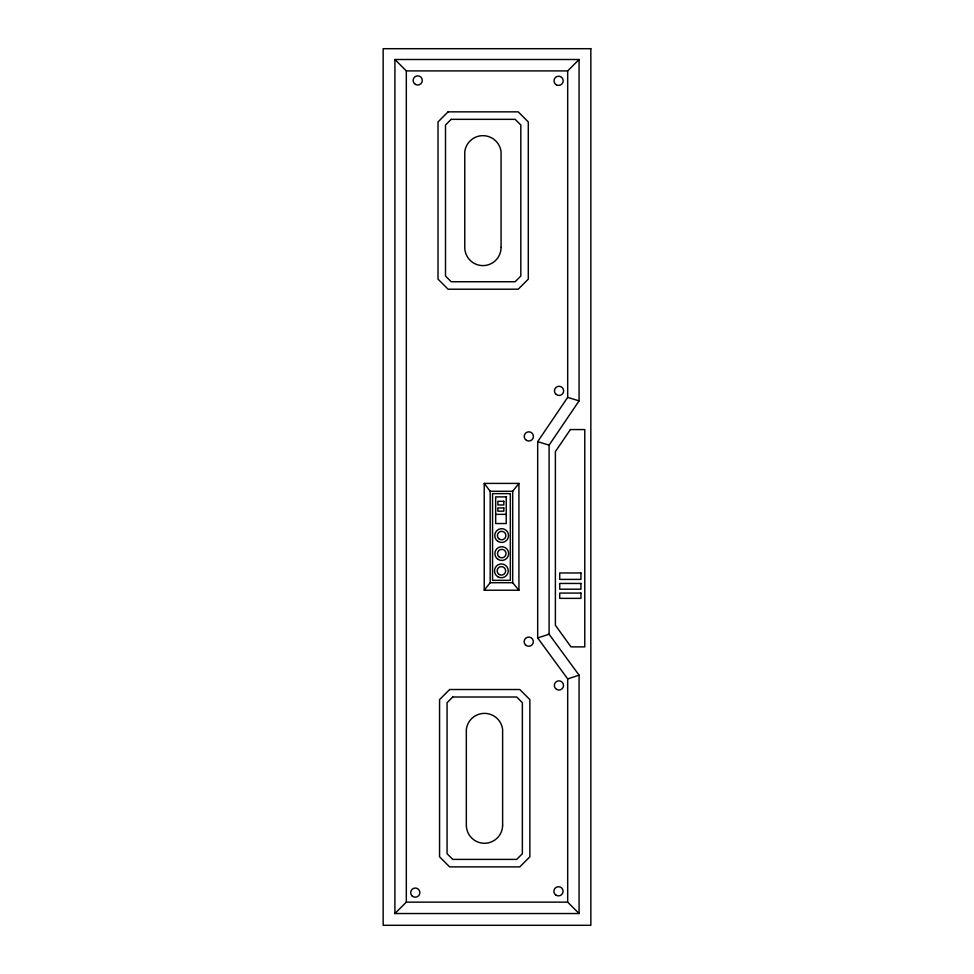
<?xml version="1.0" encoding="UTF-8"?>
<svg xmlns="http://www.w3.org/2000/svg" width="974" height="974" viewBox="0 0 974 974"><rect width="100%" height="100%" fill="white"/><g stroke="black" fill="none" stroke-linecap="round" stroke-linejoin="round"><path stroke-width="1.46" d="M579.08 913.539L567.684 902.143L567.684 678.902L537.685 637.946L537.685 441.648L567.684 397.368L567.684 70.907L579.08 59.499L394.92 59.499L394.92 913.539L579.08 913.539L579.08 675.177L549.08 634.22L549.08 445.142L579.08 400.874L579.08 59.499M518.923 590.232L512.689 582.708L512.689 491.273L518.923 483.408L484.224 483.408L484.224 590.232L518.923 590.232L518.923 483.408M484.224 590.232L490.178 582.708L490.178 491.273L484.224 483.408M394.92 913.539L406.316 902.143L406.316 70.907L394.92 59.499M537.685 637.946L549.08 634.22M567.684 678.902L579.08 675.177M406.316 70.907L567.684 70.907M490.178 491.273L512.689 491.273M495.669 514.357L506.237 514.357M490.178 582.708L512.689 582.708M406.316 902.143L567.684 902.143M567.684 397.368L579.08 400.874M537.685 441.648L549.08 445.142M570.387 429.558L555.387 451.595L555.387 625.271L570.995 646.882L584.777 646.882L584.777 429.558L570.387 429.558M448.089 111.852L438.02 121.92L438.02 279.136L448.089 289.205L518.229 289.205L528.298 279.136L528.298 121.92L518.229 111.852L448.089 111.852M451.181 119.339L445.508 125.025L445.508 276.044L451.181 281.73L515.136 281.73L520.822 276.044L520.822 125.025L515.136 119.339L451.181 119.339M449.635 689.519L439.566 699.588L439.566 856.816L449.635 866.884L519.787 866.884L529.856 856.816L529.856 699.588L519.787 689.519L449.635 689.519M452.74 697.007L447.054 702.692L447.054 853.711L452.74 859.397L516.683 859.397L522.368 853.711L522.368 702.692L516.683 697.007L452.74 697.007M590.841 48.7L383.159 48.7L383.159 925.3L590.841 925.3L590.841 48.7M510.327 493.635L492.552 493.635L492.552 580.334L510.327 580.334L510.327 493.635M506.237 496.886L495.669 496.886L495.669 523.537L506.237 523.537L506.237 496.886M503.826 501.293L497.884 501.293L497.884 504.97L503.826 504.97L503.826 501.293M503.814 507.953L497.836 507.953L497.836 511.167L503.814 511.167L503.814 507.953M580.942 572.968L559.721 572.968L559.721 579.396L580.942 579.396L580.942 572.968M580.942 583.45L559.721 583.45L559.721 589.197L580.942 589.197L580.942 583.45M580.942 593.081L559.721 593.081L559.721 598.365L580.942 598.365L580.942 593.081M502.621 825.124L502.621 729.404A18.287 18.287 0 0 0 466.327 729.404L466.327 825.124A18.153 18.153 0 0 0 484.48 843.277A18.153 18.153 0 0 0 502.621 825.124M501.074 247.457L501.074 151.737A18.287 18.287 0 0 0 464.768 151.737L464.768 247.457A18.153 18.153 0 0 0 482.921 265.61A18.153 18.153 0 0 0 501.074 247.457M556.3 84.787A4.59 4.59 0 0 0 563.191 80.818A4.59 4.59 0 0 0 556.3 76.836A4.59 4.59 0 0 0 556.3 84.787M498.639 538.573A4.249 4.249 0 0 0 505.749 536.662A4.249 4.249 0 0 0 500.551 531.463A4.249 4.249 0 0 0 498.639 538.573M497.982 541.398A6.891 6.891 0 0 0 508.538 535.834A6.891 6.891 0 0 0 498.432 529.466A6.891 6.891 0 0 0 497.982 541.398M499.272 574.538A4.249 4.249 0 0 0 505.652 570.861A4.249 4.249 0 0 0 499.272 567.185A4.249 4.249 0 0 0 499.272 574.538M556.178 895.276A4.59 4.59 0 0 0 563.069 891.295A4.59 4.59 0 0 0 556.178 887.326A4.59 4.59 0 0 0 556.178 895.276M415.423 84.409A4.59 4.59 0 0 0 422.314 80.428A4.59 4.59 0 0 0 415.423 76.459A4.59 4.59 0 0 0 415.423 84.409M412.039 895.861A4.59 4.59 0 0 0 419.721 893.803A4.59 4.59 0 0 0 414.096 888.178A4.59 4.59 0 0 0 412.039 895.861M556.641 689.422A4.59 4.59 0 0 0 563.532 685.44A4.59 4.59 0 0 0 556.641 681.459A4.59 4.59 0 0 0 556.641 689.422M525.497 644.922A4.59 4.59 0 0 0 533.18 642.864A4.59 4.59 0 0 0 527.555 637.24A4.59 4.59 0 0 0 525.497 644.922M526.532 440.394A4.59 4.59 0 0 0 533.435 436.413A4.59 4.59 0 0 0 526.532 432.432A4.59 4.59 0 0 0 526.532 440.394M555.813 394.117A4.59 4.59 0 0 0 563.496 392.059A4.59 4.59 0 0 0 557.871 386.422A4.59 4.59 0 0 0 555.813 394.117M498.761 556.592A4.249 4.249 0 0 0 505.871 554.681A4.249 4.249 0 0 0 500.66 549.482A4.249 4.249 0 0 0 498.761 556.592M498.091 559.417A6.891 6.891 0 0 0 508.647 553.841A6.891 6.891 0 0 0 498.542 547.485A6.891 6.891 0 0 0 498.091 559.417M497.726 576.693A6.891 6.891 0 0 0 508.282 571.117A6.891 6.891 0 0 0 498.177 564.762A6.891 6.891 0 0 0 497.726 576.693"/></g></svg>
